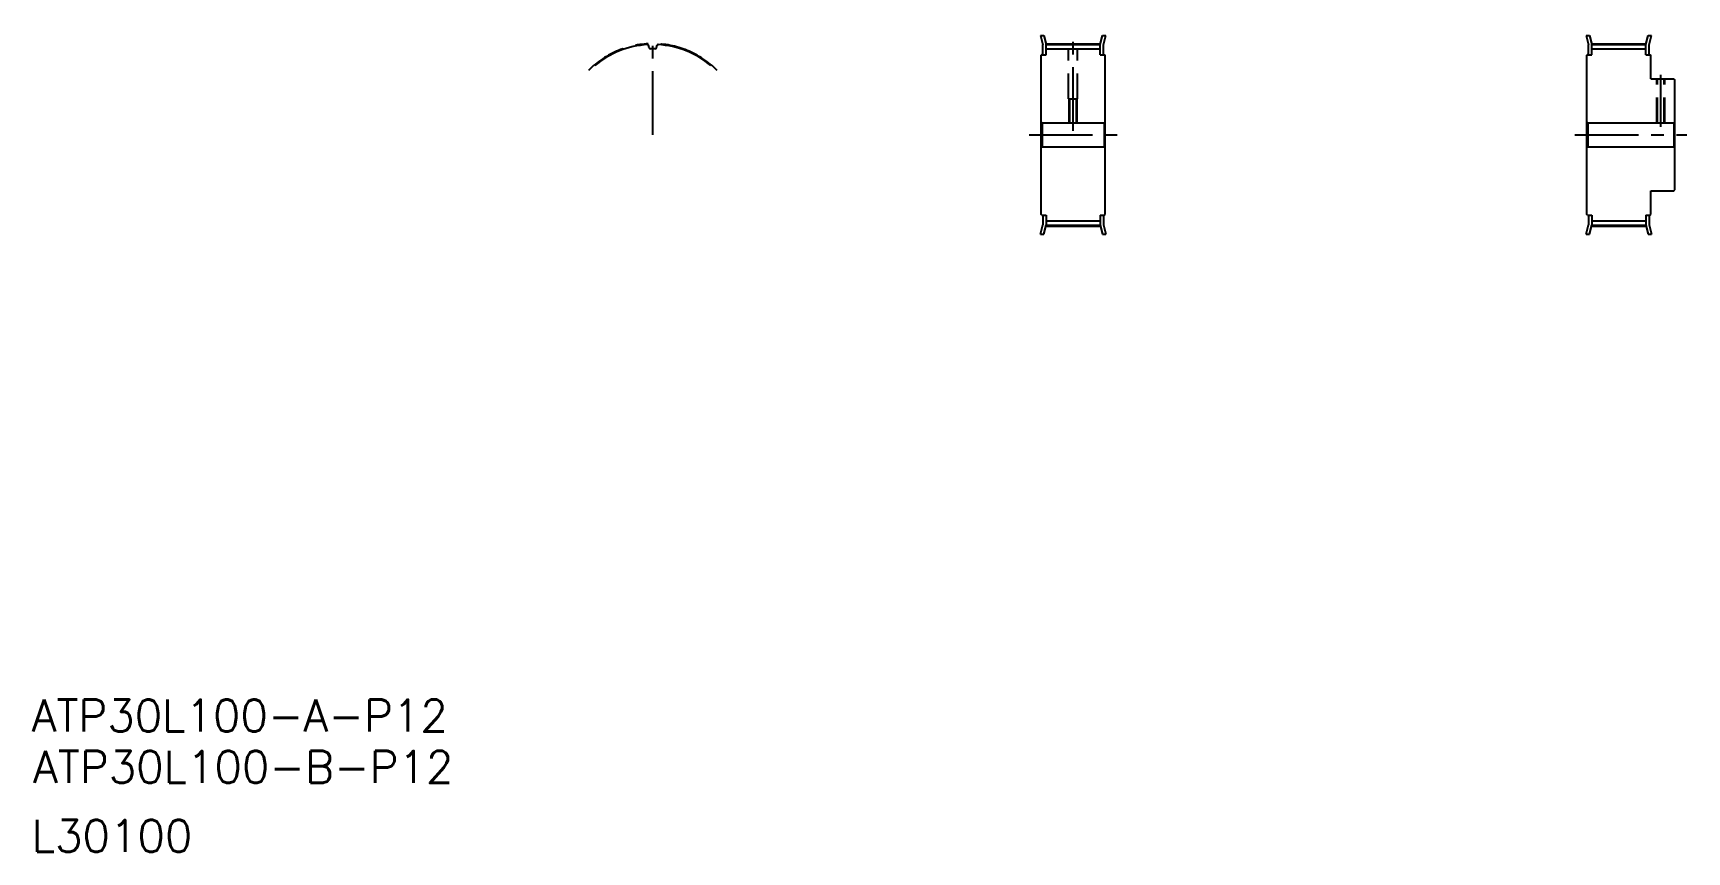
# Model space of a CAD drawing. Extents: x -263 to 563, y -278 to 131.
import ezdxf

# ---------------------------------------------------------------- set-up
doc = ezdxf.new("R2010")
doc.units = 0
doc.linetypes.add('CENTER', pattern=[50.8, 31.75, -6.35, 6.35, -6.35])
doc.linetypes.add('DASHED', pattern=[19.05, 12.7, -6.35])
doc.layers.get('0').update_dxf_attribs({"linetype": 'CONTINUOUS'})
doc.layers.add('CENTER', color=1, linetype='CENTER')
doc.styles.get("Standard").update_dxf_attribs({"font": 'txt', "bigfont": 'BIGFONT'})

msp = doc.modelspace()

# ---------------------------------------------------------------- linework, layer by layer
at = {"color": 7}
for p, q in [((44.65, 123.69), (44.24, 124.84)), ((48.18, 123.69), (48.59, 124.84))]:
    msp.add_line(p, q, dxfattribs=at)
at = {"color": 7, "linetype": 'CONTINUOUS'}
for p, q in [((239.95, 129.66), (241.61, 129.66)), ((239.95, 129.66), (241.19, 125.05)), ((241.19, 120.16), (241.19, 125.05)), ((241.61, 129.66), (242.79, 125.26)), ((242.79, 125.26), (269.79, 125.26)), ((242.79, 120.16), (242.79, 125.26)), ((269.79, 125.26), (270.97, 129.66)), ((269.79, 120.16), (269.79, 125.26)), ((270.97, 129.66), (272.62, 129.66)), ((271.39, 125.05), (272.62, 129.66)), ((271.39, 120.16), (271.39, 125.05)), ((512.45, 129.66), (514.11, 129.66)), ((512.45, 129.66), (513.69, 125.05)), ((513.69, 120.16), (513.69, 125.05)), ((514.11, 129.66), (515.29, 125.26)), ((515.29, 125.26), (542.29, 125.26)), ((515.29, 120.16), (515.29, 125.26)), ((542.29, 125.26), (543.47, 129.66)), ((542.29, 120.16), (542.29, 125.26)), ((543.47, 129.66), (545.12, 129.66)), ((543.89, 125.05), (545.12, 129.66)), ((543.89, 120.16), (543.89, 125.05)), ((240.59, 120.16), (240.29, 119.86)), ((240.29, 40.46), (240.29, 119.86)), ((240.59, 120.16), (242.79, 120.16)), ((242.79, 123.13), (269.79, 123.13)), ((269.79, 120.16), (271.99, 120.16)), ((271.99, 120.16), (272.29, 119.86)), ((272.29, 40.46), (272.29, 119.86)), ((513.09, 120.16), (512.79, 119.86)), ((512.79, 40.46), (512.79, 119.86)), ((513.09, 120.16), (515.29, 120.16)), ((515.29, 123.13), (542.29, 123.13)), ((542.29, 120.16), (544.49, 120.16)), ((544.49, 120.16), (544.79, 119.86)), ((544.79, 108.16), (544.79, 119.86)), ((544.79, 108.16), (556.29, 108.16)), ((556.29, 108.16), (556.79, 107.66)), ((556.79, 52.66), (556.79, 107.66)), ((512.79, 55.46), (512.79, 104.86)), ((240.29, 86.66), (240.79, 86.16)), ((240.79, 86.16), (240.79, 74.16)), ((240.79, 86.16), (271.79, 86.16)), ((272.29, 86.66), (271.79, 86.16)), ((271.79, 86.16), (271.79, 74.16)), ((512.79, 86.66), (513.29, 86.16)), ((513.29, 86.16), (556.29, 86.16)), ((513.29, 86.16), (513.29, 74.16)), ((556.29, 86.16), (556.79, 86.66)), ((556.29, 86.16), (556.29, 74.16)), ((240.29, 73.66), (240.79, 74.16)), ((240.79, 74.16), (271.79, 74.16)), ((272.29, 73.66), (271.79, 74.16)), ((512.79, 73.66), (513.29, 74.16)), ((513.29, 74.16), (556.29, 74.16)), ((556.29, 74.16), (556.79, 73.66)), ((544.79, 52.16), (556.29, 52.16)), ((544.79, 40.46), (544.79, 52.16)), ((556.29, 52.16), (556.79, 52.66)), ((239.95, 30.66), (241.19, 35.28)), ((240.59, 40.16), (240.29, 40.46)), ((240.59, 40.16), (242.79, 40.16)), ((241.19, 40.16), (241.19, 35.28)), ((241.61, 30.66), (242.79, 35.06)), ((242.79, 40.16), (242.79, 35.06)), ((242.79, 37.19), (269.79, 37.19)), ((242.79, 35.06), (269.79, 35.06)), ((269.79, 40.16), (269.79, 35.06)), ((269.79, 40.16), (271.99, 40.16)), ((269.79, 35.06), (270.97, 30.66)), ((271.39, 40.16), (271.39, 35.28)), ((271.39, 35.28), (272.62, 30.66)), ((271.99, 40.16), (272.29, 40.46)), ((512.45, 30.66), (513.69, 35.28)), ((513.09, 40.16), (512.79, 40.46)), ((513.09, 40.16), (515.29, 40.16)), ((513.69, 40.16), (513.69, 35.28)), ((514.11, 30.66), (515.29, 35.06)), ((515.29, 40.16), (515.29, 35.06)), ((515.29, 37.19), (542.29, 37.19)), ((515.29, 35.06), (542.29, 35.06)), ((542.29, 40.16), (542.29, 35.06)), ((542.29, 40.16), (544.49, 40.16)), ((542.29, 35.06), (543.47, 30.66)), ((543.89, 40.16), (543.89, 35.28)), ((543.89, 35.28), (545.12, 30.66)), ((544.49, 40.16), (544.79, 40.46)), ((239.95, 30.66), (241.61, 30.66)), ((270.97, 30.66), (272.62, 30.66)), ((512.45, 30.66), (514.11, 30.66)), ((543.47, 30.66), (545.12, 30.66))]:
    msp.add_line(p, q, dxfattribs=at)
at = {"color": 3, "linetype": 'DASHED'}
for p, q in [((254.04, 98.16), (254.04, 123.13)), ((258.54, 98.16), (258.54, 123.13)), ((547.79, 86.16), (547.79, 108.16)), ((548.17, 86.16), (548.17, 108.16)), ((551.41, 86.16), (551.41, 108.16)), ((551.79, 86.16), (551.79, 108.16)), ((254.04, 98.16), (258.54, 98.16)), ((254.29, 86.16), (254.29, 98.16)), ((254.67, 86.16), (254.67, 98.16)), ((257.91, 86.16), (257.91, 98.16)), ((258.29, 86.16), (258.29, 98.16))]:
    msp.add_line(p, q, dxfattribs=at)
at = {"color": 7}
for centre, radius, start, end in [((46.42, 80.16), 45.1, 93.44374, 130), ((43.74, 124.65), 0.53, 20, 93.44374), ((49.09, 124.65), 0.53, 86.55626, 160), ((46.42, 80.16), 45.1, 50, 86.55626), ((45.46, 123.98), 0.86, 200, 271.24748), ((46.42, 80.16), 42.97, 88.75252, 91.24748), ((47.37, 123.98), 0.86, 268.75252, 340)]:
    msp.add_arc(centre, radius, start, end, dxfattribs=at)
at = {"layer": 'CENTER', "color": 1, "linetype": 'CENTER'}
for p, q in [((46.42, 80.16), (46.42, 130.93)), ((242.69, 125.64), (269.89, 125.64)), ((256.29, 82.16), (256.29, 129.64)), ((515.19, 125.64), (542.39, 125.64)), ((549.79, 84.16), (549.79, 110.16)), ((234.29, 80.16), (278.29, 80.16)), ((506.79, 80.16), (562.79, 80.16)), ((242.69, 34.68), (269.89, 34.68)), ((515.19, 34.68), (542.39, 34.68))]:
    msp.add_line(p, q, dxfattribs=at)
msp.add_arc((46.42, 80.16), 45.48, 45, 135, dxfattribs=at)

# ---------------------------------------------------------------- texts
at = {"color": 7, "linetype": 'CONTINUOUS'}
for s, p in [('ATP30L100-A-P12', (-263.74, -217.59)), ('ATP30L100-B-P12', (-263, -243.18)), ('L30100', (-263.74, -277.59))]:
    msp.add_text(s, height=16, dxfattribs=at).set_placement(p)

doc.saveas('drawing.dxf')
